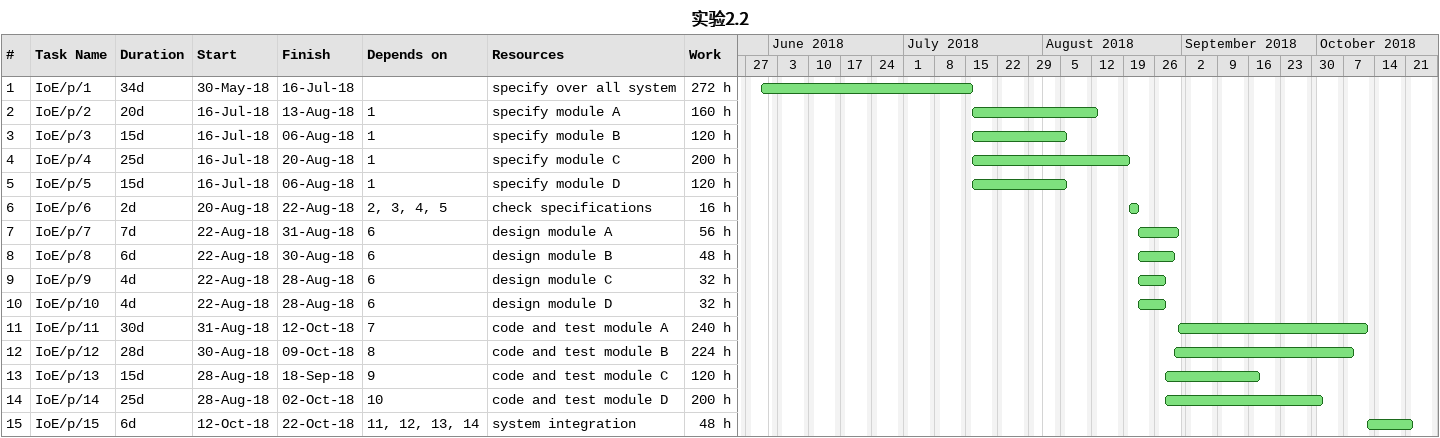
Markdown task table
实验2.2

| ID | Task | Duration | Start | Finish | Predecessors | Resources | Work (h) |
|---|---|---|---|---|---|---|---|
| 1 | IoE/p/1 | 34d | 2018-05-30 | 2018-07-16 |  | specify over all system | 272 |
| 2 | IoE/p/2 | 20d | 2018-07-16 | 2018-08-13 | 1 | specify module A | 160 |
| 3 | IoE/p/3 | 15d | 2018-07-16 | 2018-08-06 | 1 | specify module B | 120 |
| 4 | IoE/p/4 | 25d | 2018-07-16 | 2018-08-20 | 1 | specify module C | 200 |
| 5 | IoE/p/5 | 15d | 2018-07-16 | 2018-08-06 | 1 | specify module D | 120 |
| 6 | IoE/p/6 | 2d | 2018-08-20 | 2018-08-22 | 2, 3, 4, 5 | check specifications | 16 |
| 7 | IoE/p/7 | 7d | 2018-08-22 | 2018-08-31 | 6 | design module A | 56 |
| 8 | IoE/p/8 | 6d | 2018-08-22 | 2018-08-30 | 6 | design module B | 48 |
| 9 | IoE/p/9 | 4d | 2018-08-22 | 2018-08-28 | 6 | design module C | 32 |
| 10 | IoE/p/10 | 4d | 2018-08-22 | 2018-08-28 | 6 | design module D | 32 |
| 11 | IoE/p/11 | 30d | 2018-08-31 | 2018-10-12 | 7 | code and test module A | 240 |
| 12 | IoE/p/12 | 28d | 2018-08-30 | 2018-10-09 | 8 | code and test module B | 224 |
| 13 | IoE/p/13 | 15d | 2018-08-28 | 2018-09-18 | 9 | code and test module C | 120 |
| 14 | IoE/p/14 | 25d | 2018-08-28 | 2018-10-02 | 10 | code and test module D | 200 |
| 15 | IoE/p/15 | 6d | 2018-10-12 | 2018-10-22 | 11, 12, 13, 14 | system integration | 48 |
